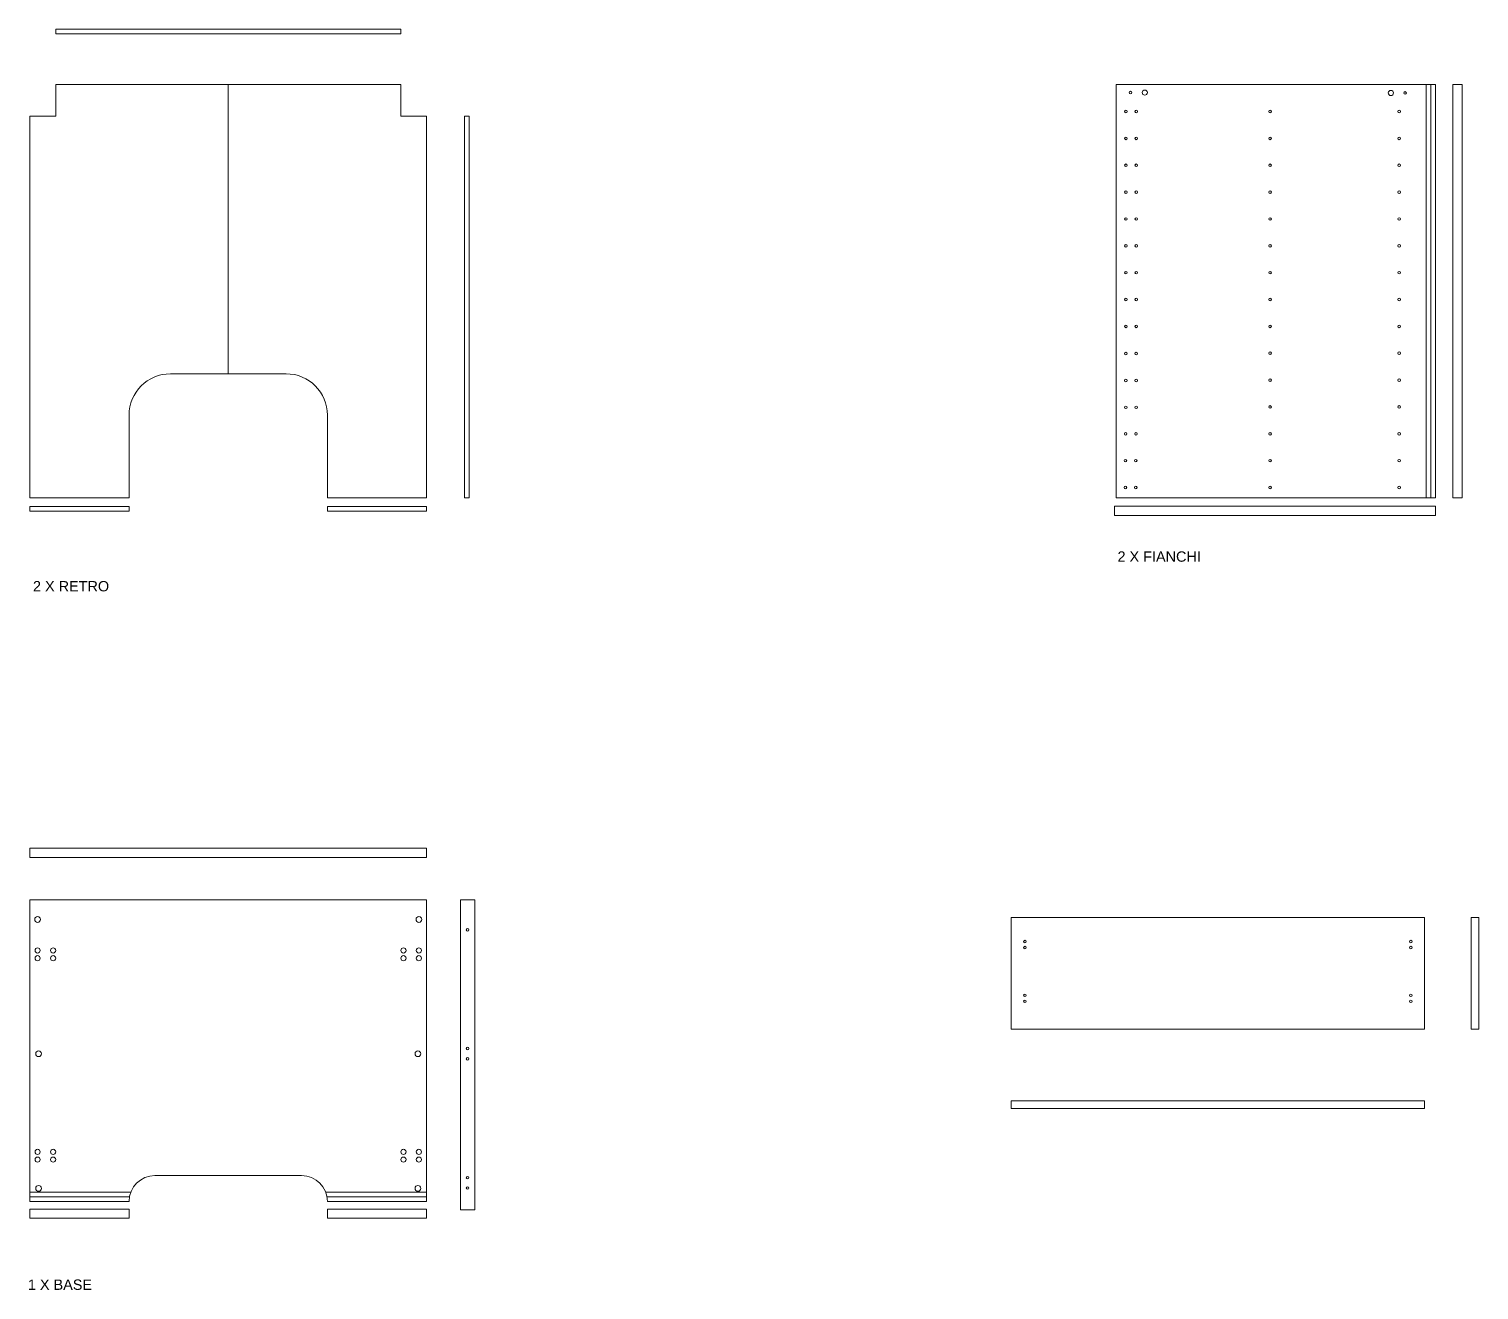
# Model space of a CAD drawing. Header units: inches. Extents: x -714 to 916, y -628 to 501.
# Drawn here: x 635.6 to 916.3, y 239.9 to 484 of the extents above; entities that cross this region are included whole.
import ezdxf

# ---------------------------------------------------------------- set-up
doc = ezdxf.new("R2010")
doc.units = ezdxf.units.IN
doc.header["$MEASUREMENT"] = 0
doc.layers.add('A-ELEV-MBE', color=7, linetype='Continuous', lineweight=18)
doc.layers.add('Layer1', color=3, linetype='Continuous')
doc.styles.get("Standard").update_dxf_attribs({"font": 'Arial.ttf'})

msp = doc.modelspace()

# ---------------------------------------------------------------- linework, layer by layer
at = {"layer": 'A-ELEV-MBE'}
for p, q in [((707.55, 484.04), (707.55, 483.14)), ((640.75, 473.28), (707.55, 473.28)), ((640.75, 473.28), (640.75, 467.16)), ((674.15, 473.28), (674.15, 417.28)), ((707.55, 473.28), (707.55, 467.16)), ((906.07, 473.28), (906.07, 393.28)), ((906.97, 473.28), (906.97, 393.28)), ((635.75, 393.28), (635.75, 467.16)), ((640.75, 467.16), (635.75, 467.16)), ((707.55, 467.16), (712.55, 467.16)), ((712.55, 393.28), (712.55, 467.16)), ((635.75, 424.08), (635.75, 425.68)), ((635.75, 422.18), (635.75, 422.28)), ((662.95, 417.28), (685.35, 417.28)), ((654.95, 393.28), (654.95, 409.28)), ((693.35, 393.28), (693.35, 409.28)), ((635.75, 393.28), (654.95, 393.28)), ((693.35, 393.28), (712.55, 393.28)), ((654.95, 391.57), (654.95, 390.67)), ((693.35, 391.57), (693.35, 390.67)), ((712.55, 325.4), (712.55, 323.61)), ((635.75, 257.02), (635.75, 315.42)), ((635.75, 315.42), (712.55, 315.42)), ((712.55, 257.02), (712.55, 315.42)), ((659.95, 262.02), (688.35, 262.02)), ((635.75, 258.82), (655.29, 258.82)), ((693.02, 258.82), (712.55, 258.82)), ((635.75, 257.92), (655.04, 257.92)), ((635.75, 257.02), (654.95, 257.02)), ((654.95, 257.02), (654.95, 257.02)), ((654.95, 253.75), (654.95, 255.55)), ((693.27, 257.92), (712.55, 257.92)), ((693.35, 257.02), (693.35, 257.02)), ((693.35, 257.02), (712.55, 257.02)), ((693.35, 253.75), (693.35, 255.55))]:
    msp.add_line(p, q, dxfattribs=at)
for points in [[(707.55, 484.04), (640.75, 484.04), (640.75, 483.14), (707.55, 483.14)], [(654.95, 391.57), (635.75, 391.57), (635.75, 390.67), (654.95, 390.67)], [(693.35, 390.67), (712.55, 390.67), (712.55, 391.57), (693.35, 391.57)], [(712.55, 323.61), (635.74, 323.61), (635.75, 325.4), (712.55, 325.4)], [(654.95, 253.75), (635.75, 253.75), (635.75, 255.55), (654.95, 255.55)], [(693.35, 255.55), (712.55, 255.55), (712.55, 253.75), (693.35, 253.75)]]:
    msp.add_lwpolyline(points, dxfattribs=at)
for points in [[(846.07, 393.28), (907.87, 393.28), (907.87, 473.28), (846.07, 473.28)], [(911.25, 393.28), (913.05, 393.28), (913.05, 473.28), (911.25, 473.28)], [(719.89, 393.28), (720.79, 393.28), (720.79, 467.16), (719.89, 467.16)], [(845.73, 389.87), (907.87, 389.87), (907.87, 391.67), (845.73, 391.67)], [(721.9, 255.42), (719.1, 255.42), (719.1, 315.42), (721.9, 315.42)], [(825.76, 290.37), (905.76, 290.37), (905.76, 311.97), (825.76, 311.97)], [(916.32, 290.37), (916.32, 311.97), (914.82, 311.97), (914.82, 290.37)], [(825.76, 274.99), (905.76, 274.99), (905.76, 276.49), (825.76, 276.49)]]:
    msp.add_lwpolyline(points, close=True, dxfattribs=at)
for centre, radius in [((848.86, 471.73), 0.25), ((851.61, 471.73), 0.5), ((899.26, 471.66), 0.5), ((902.01, 471.66), 0.25), ((847.96, 468.06), 0.25), ((849.96, 468.06), 0.25), ((875.87, 468.06), 0.25), ((900.87, 468.06), 0.25), ((847.96, 462.86), 0.25), ((849.96, 462.86), 0.25), ((875.87, 462.86), 0.25), ((900.87, 462.86), 0.25), ((847.96, 457.66), 0.25), ((849.96, 457.66), 0.25), ((875.87, 457.66), 0.25), ((900.87, 457.66), 0.25), ((847.96, 452.46), 0.25), ((849.96, 452.46), 0.25), ((875.87, 452.46), 0.25), ((900.87, 452.46), 0.25), ((847.96, 447.26), 0.25), ((849.96, 447.26), 0.25), ((875.87, 447.26), 0.25), ((900.87, 447.26), 0.25), ((847.96, 442.06), 0.25), ((849.96, 442.06), 0.25), ((875.87, 442.06), 0.25), ((900.87, 442.06), 0.25), ((847.96, 436.86), 0.25), ((849.96, 436.86), 0.25), ((875.87, 436.86), 0.25), ((900.87, 436.86), 0.25), ((847.96, 431.66), 0.25), ((849.96, 431.66), 0.25), ((875.87, 431.66), 0.25), ((900.87, 431.66), 0.25), ((847.96, 426.46), 0.25), ((849.96, 426.46), 0.25), ((875.87, 426.46), 0.25), ((900.87, 426.46), 0.25), ((847.95, 421.19), 0.25), ((849.95, 421.19), 0.25), ((875.87, 421.26), 0.25), ((900.87, 421.26), 0.25), ((847.95, 415.99), 0.25), ((849.95, 415.99), 0.25), ((875.87, 416.06), 0.25), ((900.87, 416.06), 0.25), ((847.95, 410.79), 0.25), ((849.95, 410.79), 0.25), ((875.87, 410.86), 0.25), ((900.87, 410.86), 0.25), ((847.91, 405.66), 0.25), ((849.91, 405.66), 0.25), ((875.87, 405.66), 0.25), ((900.87, 405.66), 0.25), ((847.86, 400.46), 0.25), ((849.86, 400.46), 0.25), ((875.87, 400.46), 0.25), ((900.87, 400.46), 0.25), ((847.86, 395.26), 0.25), ((849.86, 395.26), 0.25), ((875.87, 395.26), 0.25), ((900.87, 395.26), 0.25), ((637.24, 311.62), 0.56), ((711.07, 311.62), 0.56), ((720.5, 309.62), 0.25), ((637.24, 305.62), 0.5), ((640.24, 305.62), 0.5), ((708.07, 305.62), 0.5), ((711.07, 305.62), 0.5), ((828.41, 307.33), 0.25), ((828.41, 306.17), 0.25), ((903.11, 307.33), 0.25), ((903.11, 306.17), 0.25), ((637.24, 304.12), 0.5), ((640.24, 304.12), 0.5), ((708.07, 304.12), 0.5), ((711.07, 304.12), 0.5), ((828.41, 296.93), 0.25), ((828.41, 295.77), 0.25), ((903.11, 296.93), 0.25), ((903.11, 295.77), 0.25), ((720.5, 286.62), 0.25), ((637.43, 285.62), 0.56), ((710.88, 285.62), 0.56), ((720.5, 284.62), 0.25), ((637.24, 266.62), 0.5), ((640.24, 266.62), 0.5), ((708.07, 266.62), 0.5), ((711.07, 266.62), 0.5), ((637.24, 265.12), 0.5), ((640.24, 265.12), 0.5), ((708.07, 265.12), 0.5), ((711.07, 265.12), 0.5), ((720.5, 261.62), 0.25), ((637.43, 259.55), 0.56), ((710.88, 259.55), 0.56), ((720.5, 259.62), 0.25)]:
    msp.add_circle(centre, radius, dxfattribs=at)
for centre, radius, start, end in [((662.95, 409.28), 8, 90, 180), ((685.35, 409.28), 8, 0, 90), ((659.95, 257.02), 5, 90, 180), ((688.35, 257.02), 5, 0, 90)]:
    msp.add_arc(centre, radius, start, end, dxfattribs=at)

# ---------------------------------------------------------------- texts
at = {"layer": 'Layer1', "char_height": 2, "attachment_point": 1}
for s, insert in [('2 X FIANCHI', (846.33, 382.89)), ('2 X RETRO', (636.35, 377.15)), ('1 X BASE', (635.36, 241.9))]:
    msp.add_mtext_dynamic_manual_height_columns(s, width=205.3923, gutter_width=1, heights=[0], dxfattribs=dict(at, insert=insert))

doc.saveas('drawing.dxf')
